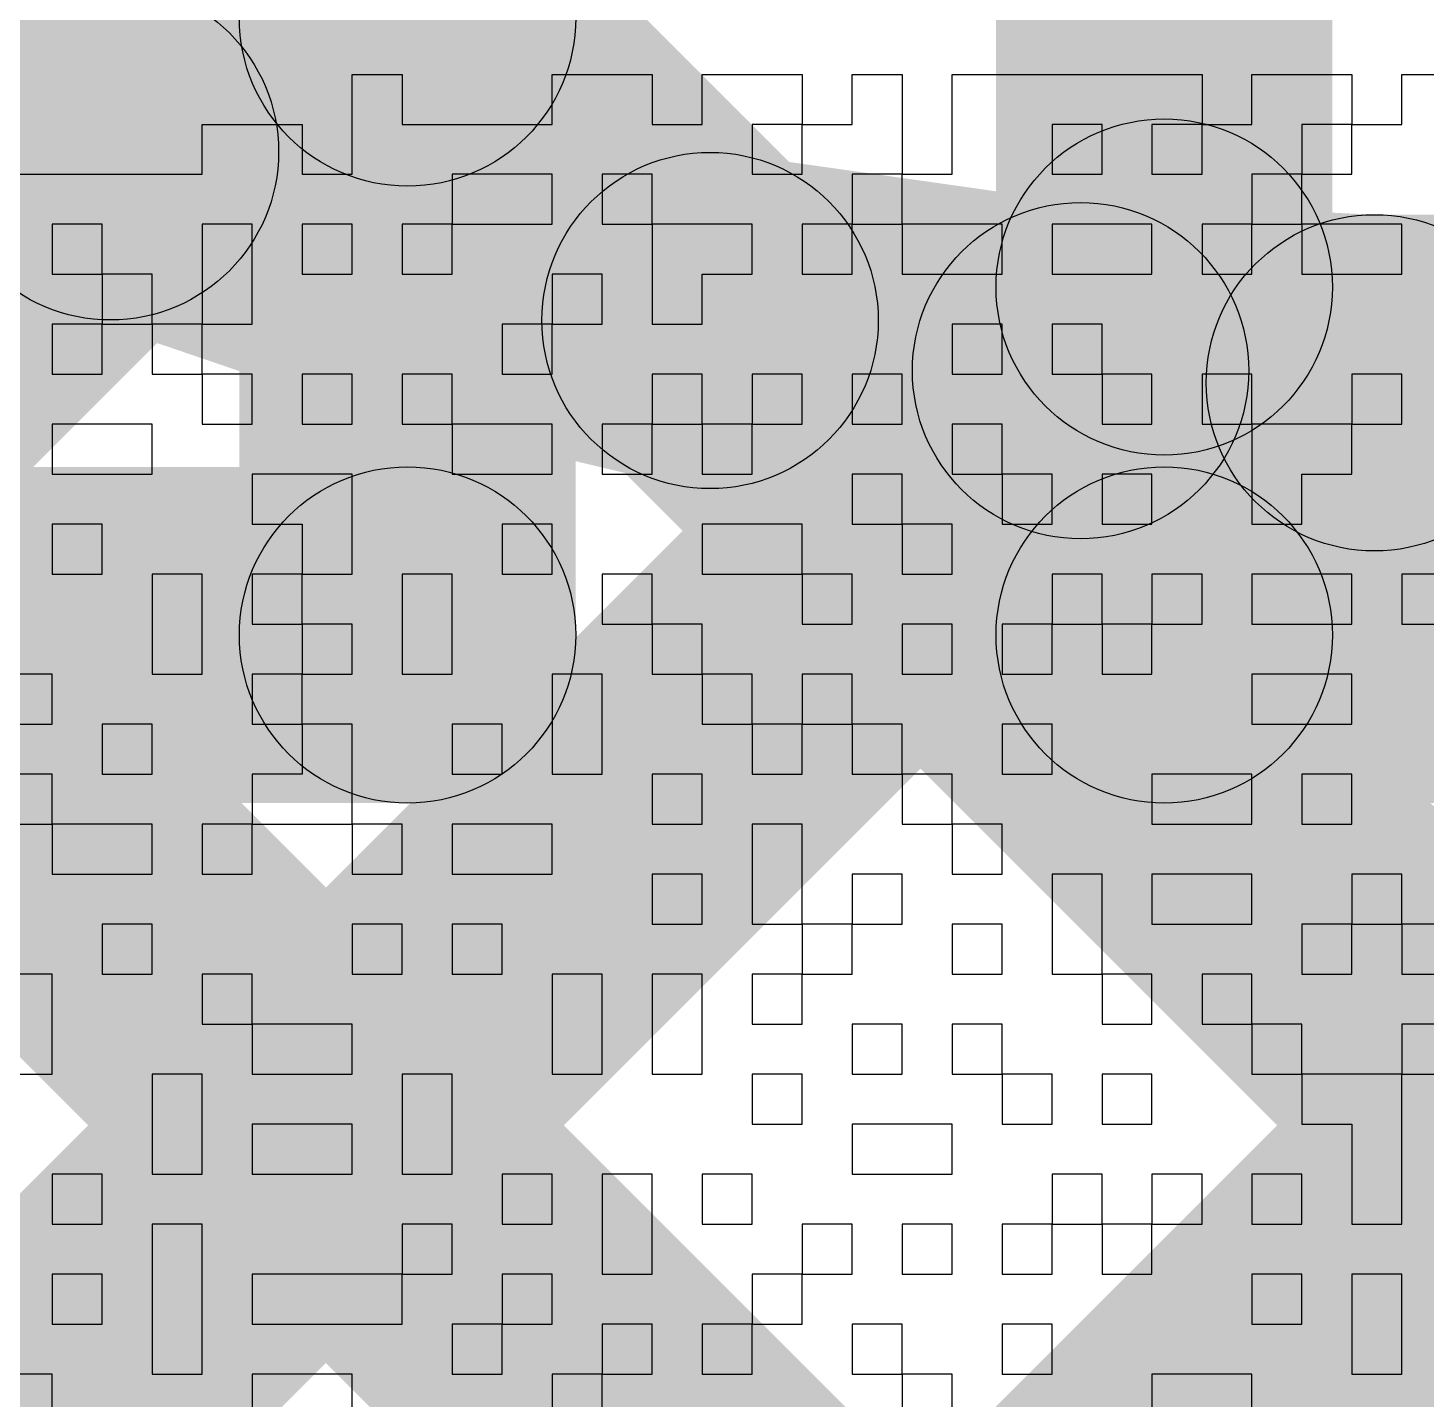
# Model space of a CAD drawing. Header units: millimetres. Extents: x -0.24 to 2.5, y 0 to 2.55.
# Drawn here: x 1.17297 to 1.20623, y 0.52582 to 0.55844 of the extents above; entities that cross this region are included whole.
import ezdxf

# ---------------------------------------------------------------- set-up
doc = ezdxf.new("R2010")
doc.units = ezdxf.units.MM
doc.header["$MEASUREMENT"] = 0
for name, color, linetype in [('BottomLayer', 5, 'Continuous'), ('BottomSolder', 6, 'Continuous'), ('TopLayer', 1, 'Continuous'), ('TopOverlay', 2, 'Continuous')]:
    doc.layers.add(name, color=color, linetype=linetype)

# ---------------------------------------------------------------- blocks, each defined once
blk = doc.blocks.new('RES_0805_B_36')
at = {"layer": 'BottomSolder'}
blk.add_hatch(color=6, dxfattribs=at).paths.add_polyline_path([(0.016, 0.029), (0.064, 0.029), (0.064, -0.029), (0.016, -0.029)])

msp = doc.modelspace()

# ---------------------------------------------------------------- hatches: boundary and pattern name
at = {"layer": 'BottomLayer'}
for points in [[(1.186, 0.544), (1.178, 0.544), (1.178, 0.616), (1.186, 0.616)], [(1.204, 0.544), (1.196, 0.544), (1.196, 0.58), (1.204, 0.58)], [(1.179172, 0.55585), (1.184828, 0.561507), (1.567507, 0.178828), (1.56185, 0.173172)], [(1.078551, 0.425172), (1.072894, 0.430828), (1.197172, 0.555106), (1.202828, 0.549449)], [(1.12, 0.54), (1.12, 0.548), (1.182, 0.548), (1.182, 0.54)], [(1.2, 0.54), (1.2, 0.548), (1.262, 0.548), (1.262, 0.54)], [(1.106835, 0.425172), (1.101178, 0.430828), (1.217178, 0.546828), (1.222835, 0.541172)], [(1.165566, 0.541172), (1.171223, 0.546828), (1.539223, 0.178828), (1.533566, 0.173172)]]:
    msp.add_hatch(color=5, dxfattribs=at).paths.add_polyline_path(points)
h = msp.add_hatch(color=5, dxfattribs=at)
edge = h.paths.add_edge_path()
edge.add_arc((1.182, 0.558679), 0.004, 0, 360)
h = msp.add_hatch(color=5, dxfattribs=at)
edge = h.paths.add_edge_path()
edge.add_arc((1.2, 0.552278), 0.004, 0, 360)
h = msp.add_hatch(color=5, dxfattribs=at)
edge = h.paths.add_edge_path()
edge.add_arc((1.182, 0.544), 0.004, 0, 360)
h = msp.add_hatch(color=5, dxfattribs=at)
edge = h.paths.add_edge_path()
edge.add_arc((1.182, 0.544), 0.004, 0, 360)
h = msp.add_hatch(color=5, dxfattribs=at)
edge = h.paths.add_edge_path()
edge.add_arc((1.2, 0.544), 0.004, 0, 360)
h = msp.add_hatch(color=5, dxfattribs=at)
edge = h.paths.add_edge_path()
edge.add_arc((1.2, 0.544), 0.004, 0, 360)
at = {"layer": 'TopLayer'}
for points in [[(1.129172, 0.577566), (1.134828, 0.583223), (1.614223, 0.103828), (1.608566, 0.098172)], [(1.134828, 0.509733), (1.129172, 0.51539), (1.172105, 0.558324), (1.177762, 0.552667)], [(1.186368, 0.548654), (1.192025, 0.55431), (1.642507, 0.103828), (1.63685, 0.098172)], [(1.205, 0.546), (1.205, 0.554), (1.302, 0.554), (1.302, 0.546)], [(1.134828, 0.481449), (1.129172, 0.487106), (1.195182, 0.553116), (1.200839, 0.547459)], [(1.134828, 0.453165), (1.129172, 0.458822), (1.223178, 0.552828), (1.228835, 0.547172)]]:
    msp.add_hatch(color=1, dxfattribs=at).paths.add_polyline_path(points)
h = msp.add_hatch(color=1, dxfattribs=at)
edge = h.paths.add_edge_path()
edge.add_arc((1.174933, 0.555495), 0.004, 0, 360)
h = msp.add_hatch(color=1, dxfattribs=at)
edge = h.paths.add_edge_path()
edge.add_arc((1.189197, 0.551482), 0.004, 0, 360)
h = msp.add_hatch(color=1, dxfattribs=at)
edge = h.paths.add_edge_path()
edge.add_arc((1.19801, 0.550288), 0.004, 0, 360)
h = msp.add_hatch(color=1, dxfattribs=at)
edge = h.paths.add_edge_path()
edge.add_arc((1.205, 0.55), 0.004, 0, 360)
h = msp.add_hatch(color=1, dxfattribs=at)
edge = h.paths.add_edge_path()
edge.add_arc((1.205, 0.55), 0.004, 0, 360)

# ---------------------------------------------------------------- linework, layer by layer
at = {"layer": 'BottomLayer'}
for centre in [(1.182, 0.558679), (1.2, 0.552278), (1.182, 0.544), (1.182, 0.544), (1.2, 0.544), (1.2, 0.544)]:
    msp.add_circle(centre, 0.004, dxfattribs=at)
at = {"layer": 'TopLayer', "const_width": 0.008}
msp.add_lwpolyline([(1.205, 0.55, -0.26414), (1.132, 0.591457)], format="xyb", dxfattribs=at)
at = {"layer": 'TopLayer'}
for centre in [(1.174933, 0.555495), (1.189197, 0.551482), (1.19801, 0.550288), (1.205, 0.55), (1.205, 0.55)]:
    msp.add_circle(centre, 0.004, dxfattribs=at)
at = {"layer": 'TopOverlay'}
for p, q in [((1.180681, 0.556149), (1.180681, 0.557338)), ((1.180681, 0.557338), (1.181871, 0.557338)), ((1.181871, 0.557338), (1.181871, 0.556149)), ((1.185438, 0.556149), (1.185438, 0.557338)), ((1.185438, 0.557338), (1.187817, 0.557338)), ((1.187817, 0.557338), (1.187817, 0.556149)), ((1.189006, 0.556149), (1.189006, 0.557338)), ((1.189006, 0.557338), (1.191385, 0.557338)), ((1.191385, 0.557338), (1.191385, 0.556149)), ((1.192574, 0.556149), (1.192574, 0.557338)), ((1.192574, 0.557338), (1.193763, 0.557338)), ((1.193763, 0.557338), (1.193763, 0.556149)), ((1.194952, 0.556149), (1.194952, 0.557338)), ((1.194952, 0.557338), (1.200899, 0.557338)), ((1.200899, 0.557338), (1.200899, 0.556149)), ((1.202088, 0.556149), (1.202088, 0.557338)), ((1.202088, 0.557338), (1.204466, 0.557338)), ((1.204466, 0.557338), (1.204466, 0.556149)), ((1.205656, 0.556149), (1.205656, 0.557338)), ((1.205656, 0.557338), (1.208034, 0.557338)), ((1.177113, 0.55496), (1.177113, 0.556149)), ((1.177113, 0.556149), (1.179492, 0.556149)), ((1.179492, 0.556149), (1.179492, 0.55496)), ((1.180681, 0.55496), (1.180681, 0.556149)), ((1.181871, 0.556149), (1.185438, 0.556149)), ((1.187817, 0.556149), (1.189006, 0.556149)), ((1.191385, 0.556149), (1.190195, 0.556149)), ((1.190195, 0.556149), (1.190195, 0.55496)), ((1.191385, 0.556149), (1.192574, 0.556149)), ((1.191385, 0.55496), (1.191385, 0.556149)), ((1.193763, 0.556149), (1.193763, 0.55496)), ((1.194952, 0.55496), (1.194952, 0.556149)), ((1.19852, 0.556149), (1.197331, 0.556149)), ((1.197331, 0.556149), (1.197331, 0.55496)), ((1.19852, 0.55496), (1.19852, 0.556149)), ((1.200899, 0.556149), (1.199709, 0.556149)), ((1.199709, 0.556149), (1.199709, 0.55496)), ((1.200899, 0.556149), (1.202088, 0.556149)), ((1.200899, 0.55496), (1.200899, 0.556149)), ((1.204466, 0.556149), (1.203277, 0.556149)), ((1.203277, 0.556149), (1.203277, 0.55496)), ((1.204466, 0.556149), (1.205656, 0.556149)), ((1.204466, 0.55496), (1.204466, 0.556149)), ((1.171167, 0.55496), (1.177113, 0.55496)), ((1.179492, 0.55496), (1.180681, 0.55496)), ((1.185438, 0.55496), (1.18306, 0.55496)), ((1.18306, 0.55496), (1.18306, 0.553771)), ((1.185438, 0.553771), (1.185438, 0.55496)), ((1.187817, 0.55496), (1.186628, 0.55496)), ((1.186628, 0.55496), (1.186628, 0.553771)), ((1.187817, 0.553771), (1.187817, 0.55496)), ((1.190195, 0.55496), (1.191385, 0.55496)), ((1.193763, 0.55496), (1.192574, 0.55496)), ((1.192574, 0.55496), (1.192574, 0.553771)), ((1.193763, 0.55496), (1.194952, 0.55496)), ((1.193763, 0.553771), (1.193763, 0.55496)), ((1.197331, 0.55496), (1.19852, 0.55496)), ((1.199709, 0.55496), (1.200899, 0.55496)), ((1.203277, 0.55496), (1.202088, 0.55496)), ((1.202088, 0.55496), (1.202088, 0.553771)), ((1.203277, 0.55496), (1.204466, 0.55496)), ((1.203277, 0.553771), (1.203277, 0.55496)), ((1.174735, 0.553771), (1.173546, 0.553771)), ((1.173546, 0.553771), (1.173546, 0.552581)), ((1.174735, 0.552581), (1.174735, 0.553771)), ((1.178303, 0.553771), (1.177113, 0.553771)), ((1.177113, 0.553771), (1.177113, 0.552581)), ((1.178303, 0.552581), (1.178303, 0.553771)), ((1.180681, 0.553771), (1.179492, 0.553771)), ((1.179492, 0.553771), (1.179492, 0.552581)), ((1.180681, 0.552581), (1.180681, 0.553771)), ((1.18306, 0.553771), (1.181871, 0.553771)), ((1.181871, 0.553771), (1.181871, 0.552581)), ((1.18306, 0.553771), (1.185438, 0.553771)), ((1.18306, 0.552581), (1.18306, 0.553771)), ((1.186628, 0.553771), (1.187817, 0.553771)), ((1.187817, 0.553771), (1.187817, 0.552581)), ((1.190195, 0.553771), (1.187817, 0.553771)), ((1.190195, 0.552581), (1.190195, 0.553771)), ((1.192574, 0.553771), (1.191385, 0.553771)), ((1.191385, 0.553771), (1.191385, 0.552581)), ((1.192574, 0.553771), (1.193763, 0.553771)), ((1.192574, 0.552581), (1.192574, 0.553771)), ((1.193763, 0.553771), (1.193763, 0.552581)), ((1.196142, 0.553771), (1.193763, 0.553771)), ((1.196142, 0.552581), (1.196142, 0.553771)), ((1.199709, 0.553771), (1.197331, 0.553771)), ((1.197331, 0.553771), (1.197331, 0.552581)), ((1.199709, 0.552581), (1.199709, 0.553771)), ((1.202088, 0.553771), (1.200899, 0.553771)), ((1.200899, 0.553771), (1.200899, 0.552581)), ((1.202088, 0.553771), (1.203277, 0.553771)), ((1.202088, 0.552581), (1.202088, 0.553771)), ((1.203277, 0.553771), (1.203277, 0.552581)), ((1.205656, 0.553771), (1.203277, 0.553771)), ((1.205656, 0.552581), (1.205656, 0.553771)), ((1.173546, 0.552581), (1.174735, 0.552581)), ((1.174735, 0.552581), (1.174735, 0.551392)), ((1.175924, 0.552581), (1.174735, 0.552581)), ((1.175924, 0.551392), (1.175924, 0.552581)), ((1.177113, 0.552581), (1.177113, 0.551392)), ((1.178303, 0.551392), (1.178303, 0.552581)), ((1.179492, 0.552581), (1.180681, 0.552581)), ((1.181871, 0.552581), (1.18306, 0.552581)), ((1.186628, 0.552581), (1.185438, 0.552581)), ((1.185438, 0.552581), (1.185438, 0.551392)), ((1.186628, 0.551392), (1.186628, 0.552581)), ((1.187817, 0.552581), (1.187817, 0.551392)), ((1.189006, 0.551392), (1.189006, 0.552581)), ((1.189006, 0.552581), (1.190195, 0.552581)), ((1.191385, 0.552581), (1.192574, 0.552581)), ((1.193763, 0.552581), (1.196142, 0.552581)), ((1.197331, 0.552581), (1.199709, 0.552581)), ((1.200899, 0.552581), (1.202088, 0.552581)), ((1.203277, 0.552581), (1.205656, 0.552581)), ((1.174735, 0.551392), (1.173546, 0.551392)), ((1.173546, 0.551392), (1.173546, 0.550203)), ((1.174735, 0.550203), (1.174735, 0.551392)), ((1.174735, 0.551392), (1.175924, 0.551392)), ((1.175924, 0.551392), (1.175924, 0.550203)), ((1.177113, 0.551392), (1.175924, 0.551392)), ((1.177113, 0.551392), (1.178303, 0.551392)), ((1.177113, 0.550203), (1.177113, 0.551392)), ((1.185438, 0.551392), (1.184249, 0.551392)), ((1.184249, 0.551392), (1.184249, 0.550203)), ((1.185438, 0.551392), (1.186628, 0.551392)), ((1.185438, 0.550203), (1.185438, 0.551392)), ((1.187817, 0.551392), (1.189006, 0.551392)), ((1.196142, 0.551392), (1.194952, 0.551392)), ((1.194952, 0.551392), (1.194952, 0.550203)), ((1.196142, 0.550203), (1.196142, 0.551392)), ((1.19852, 0.551392), (1.197331, 0.551392)), ((1.197331, 0.551392), (1.197331, 0.550203)), ((1.19852, 0.550203), (1.19852, 0.551392)), ((1.173546, 0.550203), (1.174735, 0.550203)), ((1.175924, 0.550203), (1.177113, 0.550203)), ((1.177113, 0.550203), (1.177113, 0.549014)), ((1.178303, 0.550203), (1.177113, 0.550203)), ((1.178303, 0.549014), (1.178303, 0.550203)), ((1.180681, 0.550203), (1.179492, 0.550203)), ((1.179492, 0.550203), (1.179492, 0.549014)), ((1.180681, 0.549014), (1.180681, 0.550203)), ((1.18306, 0.550203), (1.181871, 0.550203)), ((1.181871, 0.550203), (1.181871, 0.549014)), ((1.18306, 0.549014), (1.18306, 0.550203)), ((1.184249, 0.550203), (1.185438, 0.550203)), ((1.189006, 0.550203), (1.187817, 0.550203)), ((1.187817, 0.550203), (1.187817, 0.549014)), ((1.189006, 0.549014), (1.189006, 0.550203)), ((1.191385, 0.550203), (1.190195, 0.550203)), ((1.190195, 0.550203), (1.190195, 0.549014)), ((1.191385, 0.549014), (1.191385, 0.550203)), ((1.193763, 0.550203), (1.192574, 0.550203)), ((1.192574, 0.550203), (1.192574, 0.549014)), ((1.193763, 0.549014), (1.193763, 0.550203)), ((1.194952, 0.550203), (1.196142, 0.550203)), ((1.197331, 0.550203), (1.19852, 0.550203)), ((1.19852, 0.550203), (1.19852, 0.549014)), ((1.199709, 0.550203), (1.19852, 0.550203)), ((1.199709, 0.549014), (1.199709, 0.550203)), ((1.202088, 0.550203), (1.200899, 0.550203)), ((1.200899, 0.550203), (1.200899, 0.549014)), ((1.202088, 0.549014), (1.202088, 0.550203)), ((1.205656, 0.550203), (1.204466, 0.550203)), ((1.204466, 0.550203), (1.204466, 0.549014)), ((1.205656, 0.549014), (1.205656, 0.550203)), ((1.175924, 0.549014), (1.173546, 0.549014)), ((1.173546, 0.549014), (1.173546, 0.547824)), ((1.175924, 0.547824), (1.175924, 0.549014)), ((1.177113, 0.549014), (1.178303, 0.549014)), ((1.179492, 0.549014), (1.180681, 0.549014)), ((1.181871, 0.549014), (1.18306, 0.549014)), ((1.18306, 0.549014), (1.18306, 0.547824)), ((1.185438, 0.549014), (1.18306, 0.549014)), ((1.185438, 0.547824), (1.185438, 0.549014)), ((1.187817, 0.549014), (1.186628, 0.549014)), ((1.186628, 0.549014), (1.186628, 0.547824)), ((1.187817, 0.549014), (1.189006, 0.549014)), ((1.187817, 0.547824), (1.187817, 0.549014)), ((1.189006, 0.549014), (1.189006, 0.547824)), ((1.190195, 0.549014), (1.189006, 0.549014)), ((1.190195, 0.549014), (1.191385, 0.549014)), ((1.190195, 0.547824), (1.190195, 0.549014)), ((1.192574, 0.549014), (1.193763, 0.549014)), ((1.196142, 0.549014), (1.194952, 0.549014)), ((1.194952, 0.549014), (1.194952, 0.547824)), ((1.196142, 0.547824), (1.196142, 0.549014)), ((1.19852, 0.549014), (1.199709, 0.549014)), ((1.200899, 0.549014), (1.202088, 0.549014)), ((1.202088, 0.549014), (1.202088, 0.547824)), ((1.204466, 0.549014), (1.202088, 0.549014)), ((1.204466, 0.549014), (1.205656, 0.549014)), ((1.204466, 0.547824), (1.204466, 0.549014)), ((1.173546, 0.547824), (1.175924, 0.547824)), ((1.180681, 0.547824), (1.178303, 0.547824)), ((1.178303, 0.547824), (1.178303, 0.546635)), ((1.180681, 0.546635), (1.180681, 0.547824)), ((1.18306, 0.547824), (1.185438, 0.547824)), ((1.186628, 0.547824), (1.187817, 0.547824)), ((1.189006, 0.547824), (1.190195, 0.547824)), ((1.193763, 0.547824), (1.192574, 0.547824)), ((1.192574, 0.547824), (1.192574, 0.546635)), ((1.193763, 0.546635), (1.193763, 0.547824)), ((1.194952, 0.547824), (1.196142, 0.547824)), ((1.196142, 0.547824), (1.196142, 0.546635)), ((1.197331, 0.547824), (1.196142, 0.547824)), ((1.197331, 0.546635), (1.197331, 0.547824)), ((1.199709, 0.547824), (1.19852, 0.547824)), ((1.19852, 0.547824), (1.19852, 0.546635)), ((1.199709, 0.546635), (1.199709, 0.547824)), ((1.202088, 0.547824), (1.202088, 0.546635)), ((1.203277, 0.546635), (1.203277, 0.547824)), ((1.203277, 0.547824), (1.204466, 0.547824)), ((1.174735, 0.546635), (1.173546, 0.546635)), ((1.173546, 0.546635), (1.173546, 0.545446)), ((1.174735, 0.545446), (1.174735, 0.546635)), ((1.178303, 0.546635), (1.179492, 0.546635)), ((1.179492, 0.546635), (1.179492, 0.545446)), ((1.180681, 0.545446), (1.180681, 0.546635)), ((1.185438, 0.546635), (1.184249, 0.546635)), ((1.184249, 0.546635), (1.184249, 0.545446)), ((1.185438, 0.545446), (1.185438, 0.546635)), ((1.191385, 0.546635), (1.189006, 0.546635)), ((1.189006, 0.546635), (1.189006, 0.545446)), ((1.191385, 0.545446), (1.191385, 0.546635)), ((1.192574, 0.546635), (1.193763, 0.546635)), ((1.193763, 0.546635), (1.193763, 0.545446)), ((1.194952, 0.546635), (1.193763, 0.546635)), ((1.194952, 0.545446), (1.194952, 0.546635)), ((1.196142, 0.546635), (1.197331, 0.546635)), ((1.19852, 0.546635), (1.199709, 0.546635)), ((1.202088, 0.546635), (1.203277, 0.546635)), ((1.173546, 0.545446), (1.174735, 0.545446)), ((1.177113, 0.545446), (1.175924, 0.545446)), ((1.175924, 0.545446), (1.175924, 0.544257)), ((1.177113, 0.544257), (1.177113, 0.545446)), ((1.179492, 0.545446), (1.178303, 0.545446)), ((1.178303, 0.545446), (1.178303, 0.544257)), ((1.179492, 0.545446), (1.180681, 0.545446)), ((1.179492, 0.544257), (1.179492, 0.545446)), ((1.18306, 0.545446), (1.181871, 0.545446)), ((1.181871, 0.545446), (1.181871, 0.544257)), ((1.18306, 0.544257), (1.18306, 0.545446)), ((1.184249, 0.545446), (1.185438, 0.545446)), ((1.187817, 0.545446), (1.186628, 0.545446)), ((1.186628, 0.545446), (1.186628, 0.544257)), ((1.187817, 0.544257), (1.187817, 0.545446)), ((1.189006, 0.545446), (1.191385, 0.545446)), ((1.191385, 0.545446), (1.191385, 0.544257)), ((1.192574, 0.545446), (1.191385, 0.545446)), ((1.192574, 0.544257), (1.192574, 0.545446)), ((1.193763, 0.545446), (1.194952, 0.545446)), ((1.19852, 0.545446), (1.197331, 0.545446)), ((1.197331, 0.545446), (1.197331, 0.544257)), ((1.19852, 0.544257), (1.19852, 0.545446)), ((1.200899, 0.545446), (1.199709, 0.545446)), ((1.199709, 0.545446), (1.199709, 0.544257)), ((1.200899, 0.544257), (1.200899, 0.545446)), ((1.204466, 0.545446), (1.202088, 0.545446)), ((1.202088, 0.545446), (1.202088, 0.544257)), ((1.204466, 0.544257), (1.204466, 0.545446)), ((1.206845, 0.545446), (1.205656, 0.545446)), ((1.205656, 0.545446), (1.205656, 0.544257)), ((1.175924, 0.544257), (1.175924, 0.543067)), ((1.177113, 0.543067), (1.177113, 0.544257)), ((1.178303, 0.544257), (1.179492, 0.544257)), ((1.179492, 0.544257), (1.179492, 0.543067)), ((1.180681, 0.544257), (1.179492, 0.544257)), ((1.180681, 0.543067), (1.180681, 0.544257)), ((1.181871, 0.544257), (1.181871, 0.543067)), ((1.18306, 0.543067), (1.18306, 0.544257)), ((1.186628, 0.544257), (1.187817, 0.544257)), ((1.187817, 0.544257), (1.187817, 0.543067)), ((1.189006, 0.544257), (1.187817, 0.544257)), ((1.189006, 0.543067), (1.189006, 0.544257)), ((1.191385, 0.544257), (1.192574, 0.544257)), ((1.194952, 0.544257), (1.193763, 0.544257)), ((1.193763, 0.544257), (1.193763, 0.543067)), ((1.194952, 0.543067), (1.194952, 0.544257)), ((1.197331, 0.544257), (1.196142, 0.544257)), ((1.196142, 0.544257), (1.196142, 0.543067)), ((1.197331, 0.544257), (1.19852, 0.544257)), ((1.197331, 0.543067), (1.197331, 0.544257)), ((1.19852, 0.544257), (1.19852, 0.543067)), ((1.199709, 0.544257), (1.19852, 0.544257)), ((1.199709, 0.544257), (1.200899, 0.544257)), ((1.199709, 0.543067), (1.199709, 0.544257)), ((1.202088, 0.544257), (1.204466, 0.544257)), ((1.205656, 0.544257), (1.206845, 0.544257)), ((1.173546, 0.543067), (1.172357, 0.543067)), ((1.173546, 0.541878), (1.173546, 0.543067)), ((1.175924, 0.543067), (1.177113, 0.543067)), ((1.179492, 0.543067), (1.178303, 0.543067)), ((1.178303, 0.543067), (1.178303, 0.541878)), ((1.179492, 0.543067), (1.180681, 0.543067)), ((1.179492, 0.541878), (1.179492, 0.543067)), ((1.181871, 0.543067), (1.18306, 0.543067)), ((1.186628, 0.543067), (1.185438, 0.543067)), ((1.185438, 0.543067), (1.185438, 0.541878)), ((1.186628, 0.541878), (1.186628, 0.543067)), ((1.187817, 0.543067), (1.189006, 0.543067)), ((1.189006, 0.543067), (1.189006, 0.541878)), ((1.190195, 0.543067), (1.189006, 0.543067)), ((1.190195, 0.541878), (1.190195, 0.543067)), ((1.192574, 0.543067), (1.191385, 0.543067)), ((1.191385, 0.543067), (1.191385, 0.541878)), ((1.192574, 0.541878), (1.192574, 0.543067)), ((1.193763, 0.543067), (1.194952, 0.543067)), ((1.196142, 0.543067), (1.197331, 0.543067)), ((1.19852, 0.543067), (1.199709, 0.543067)), ((1.204466, 0.543067), (1.202088, 0.543067)), ((1.202088, 0.543067), (1.202088, 0.541878)), ((1.204466, 0.541878), (1.204466, 0.543067)), ((1.172357, 0.541878), (1.173546, 0.541878)), ((1.175924, 0.541878), (1.174735, 0.541878)), ((1.174735, 0.541878), (1.174735, 0.540689)), ((1.175924, 0.540689), (1.175924, 0.541878)), ((1.178303, 0.541878), (1.179492, 0.541878)), ((1.179492, 0.541878), (1.179492, 0.540689)), ((1.180681, 0.541878), (1.179492, 0.541878)), ((1.180681, 0.540689), (1.180681, 0.541878)), ((1.184249, 0.541878), (1.18306, 0.541878)), ((1.18306, 0.541878), (1.18306, 0.540689)), ((1.184249, 0.540689), (1.184249, 0.541878)), ((1.185438, 0.541878), (1.185438, 0.540689)), ((1.186628, 0.540689), (1.186628, 0.541878)), ((1.189006, 0.541878), (1.190195, 0.541878)), ((1.190195, 0.541878), (1.190195, 0.540689)), ((1.191385, 0.541878), (1.190195, 0.541878)), ((1.191385, 0.540689), (1.191385, 0.541878)), ((1.191385, 0.541878), (1.192574, 0.541878)), ((1.192574, 0.541878), (1.192574, 0.540689)), ((1.193763, 0.541878), (1.192574, 0.541878)), ((1.193763, 0.540689), (1.193763, 0.541878)), ((1.197331, 0.541878), (1.196142, 0.541878)), ((1.196142, 0.541878), (1.196142, 0.540689)), ((1.197331, 0.540689), (1.197331, 0.541878)), ((1.202088, 0.541878), (1.204466, 0.541878)), ((1.173546, 0.540689), (1.172357, 0.540689)), ((1.173546, 0.539499), (1.173546, 0.540689)), ((1.174735, 0.540689), (1.175924, 0.540689)), ((1.179492, 0.540689), (1.178303, 0.540689)), ((1.178303, 0.540689), (1.178303, 0.539499)), ((1.180681, 0.539499), (1.180681, 0.540689)), ((1.18306, 0.540689), (1.184249, 0.540689)), ((1.185438, 0.540689), (1.186628, 0.540689)), ((1.189006, 0.540689), (1.187817, 0.540689)), ((1.187817, 0.540689), (1.187817, 0.539499)), ((1.189006, 0.539499), (1.189006, 0.540689)), ((1.190195, 0.540689), (1.191385, 0.540689)), ((1.192574, 0.540689), (1.193763, 0.540689)), ((1.193763, 0.540689), (1.193763, 0.539499)), ((1.194952, 0.540689), (1.193763, 0.540689)), ((1.194952, 0.539499), (1.194952, 0.540689)), ((1.196142, 0.540689), (1.197331, 0.540689)), ((1.202088, 0.540689), (1.199709, 0.540689)), ((1.199709, 0.540689), (1.199709, 0.539499)), ((1.202088, 0.539499), (1.202088, 0.540689)), ((1.204466, 0.540689), (1.203277, 0.540689)), ((1.203277, 0.540689), (1.203277, 0.539499)), ((1.204466, 0.539499), (1.204466, 0.540689)), ((1.172357, 0.539499), (1.173546, 0.539499)), ((1.173546, 0.539499), (1.173546, 0.53831)), ((1.175924, 0.539499), (1.173546, 0.539499)), ((1.175924, 0.53831), (1.175924, 0.539499)), ((1.178303, 0.539499), (1.177113, 0.539499)), ((1.177113, 0.539499), (1.177113, 0.53831)), ((1.178303, 0.539499), (1.180681, 0.539499)), ((1.178303, 0.53831), (1.178303, 0.539499)), ((1.180681, 0.539499), (1.180681, 0.53831)), ((1.181871, 0.539499), (1.180681, 0.539499)), ((1.181871, 0.53831), (1.181871, 0.539499)), ((1.185438, 0.539499), (1.18306, 0.539499)), ((1.18306, 0.539499), (1.18306, 0.53831)), ((1.185438, 0.53831), (1.185438, 0.539499)), ((1.187817, 0.539499), (1.189006, 0.539499)), ((1.191385, 0.539499), (1.190195, 0.539499)), ((1.190195, 0.539499), (1.190195, 0.53831)), ((1.191385, 0.53831), (1.191385, 0.539499)), ((1.193763, 0.539499), (1.194952, 0.539499)), ((1.194952, 0.539499), (1.194952, 0.53831)), ((1.196142, 0.539499), (1.194952, 0.539499)), ((1.196142, 0.53831), (1.196142, 0.539499)), ((1.199709, 0.539499), (1.202088, 0.539499)), ((1.203277, 0.539499), (1.204466, 0.539499)), ((1.173546, 0.53831), (1.175924, 0.53831)), ((1.177113, 0.53831), (1.178303, 0.53831)), ((1.180681, 0.53831), (1.181871, 0.53831)), ((1.18306, 0.53831), (1.185438, 0.53831)), ((1.189006, 0.53831), (1.187817, 0.53831)), ((1.187817, 0.53831), (1.187817, 0.537121)), ((1.189006, 0.537121), (1.189006, 0.53831)), ((1.190195, 0.53831), (1.190195, 0.537121)), ((1.191385, 0.537121), (1.191385, 0.53831)), ((1.193763, 0.53831), (1.192574, 0.53831)), ((1.192574, 0.53831), (1.192574, 0.537121)), ((1.193763, 0.537121), (1.193763, 0.53831)), ((1.194952, 0.53831), (1.196142, 0.53831)), ((1.19852, 0.53831), (1.197331, 0.53831)), ((1.197331, 0.53831), (1.197331, 0.537121)), ((1.19852, 0.537121), (1.19852, 0.53831)), ((1.202088, 0.53831), (1.199709, 0.53831)), ((1.199709, 0.53831), (1.199709, 0.537121)), ((1.202088, 0.537121), (1.202088, 0.53831)), ((1.205656, 0.53831), (1.204466, 0.53831)), ((1.204466, 0.53831), (1.204466, 0.537121)), ((1.205656, 0.537121), (1.205656, 0.53831)), ((1.175924, 0.537121), (1.174735, 0.537121)), ((1.174735, 0.537121), (1.174735, 0.535932)), ((1.175924, 0.535932), (1.175924, 0.537121)), ((1.181871, 0.537121), (1.180681, 0.537121)), ((1.180681, 0.537121), (1.180681, 0.535932)), ((1.181871, 0.535932), (1.181871, 0.537121)), ((1.184249, 0.537121), (1.18306, 0.537121)), ((1.18306, 0.537121), (1.18306, 0.535932)), ((1.184249, 0.535932), (1.184249, 0.537121)), ((1.187817, 0.537121), (1.189006, 0.537121)), ((1.190195, 0.537121), (1.191385, 0.537121)), ((1.191385, 0.537121), (1.191385, 0.535932)), ((1.192574, 0.537121), (1.191385, 0.537121)), ((1.192574, 0.537121), (1.193763, 0.537121)), ((1.192574, 0.535932), (1.192574, 0.537121)), ((1.196142, 0.537121), (1.194952, 0.537121)), ((1.194952, 0.537121), (1.194952, 0.535932)), ((1.196142, 0.535932), (1.196142, 0.537121)), ((1.197331, 0.537121), (1.197331, 0.535932)), ((1.19852, 0.535932), (1.19852, 0.537121)), ((1.199709, 0.537121), (1.202088, 0.537121)), ((1.204466, 0.537121), (1.203277, 0.537121)), ((1.203277, 0.537121), (1.203277, 0.535932)), ((1.204466, 0.537121), (1.205656, 0.537121)), ((1.204466, 0.535932), (1.204466, 0.537121)), ((1.205656, 0.537121), (1.205656, 0.535932)), ((1.206845, 0.537121), (1.205656, 0.537121)), ((1.173546, 0.535932), (1.172357, 0.535932)), ((1.173546, 0.534742), (1.173546, 0.535932)), ((1.174735, 0.535932), (1.175924, 0.535932)), ((1.178303, 0.535932), (1.177113, 0.535932)), ((1.177113, 0.535932), (1.177113, 0.534742)), ((1.178303, 0.534742), (1.178303, 0.535932)), ((1.180681, 0.535932), (1.181871, 0.535932)), ((1.18306, 0.535932), (1.184249, 0.535932)), ((1.186628, 0.535932), (1.185438, 0.535932)), ((1.185438, 0.535932), (1.185438, 0.534742)), ((1.186628, 0.534742), (1.186628, 0.535932)), ((1.189006, 0.535932), (1.187817, 0.535932)), ((1.187817, 0.535932), (1.187817, 0.534742)), ((1.189006, 0.534742), (1.189006, 0.535932)), ((1.191385, 0.535932), (1.190195, 0.535932)), ((1.190195, 0.535932), (1.190195, 0.534742)), ((1.191385, 0.535932), (1.192574, 0.535932)), ((1.191385, 0.534742), (1.191385, 0.535932)), ((1.194952, 0.535932), (1.196142, 0.535932)), ((1.197331, 0.535932), (1.19852, 0.535932)), ((1.19852, 0.535932), (1.19852, 0.534742)), ((1.199709, 0.535932), (1.19852, 0.535932)), ((1.199709, 0.534742), (1.199709, 0.535932)), ((1.202088, 0.535932), (1.200899, 0.535932)), ((1.200899, 0.535932), (1.200899, 0.534742)), ((1.202088, 0.534742), (1.202088, 0.535932)), ((1.203277, 0.535932), (1.204466, 0.535932)), ((1.205656, 0.535932), (1.206845, 0.535932)), ((1.173546, 0.533553), (1.173546, 0.534742)), ((1.177113, 0.534742), (1.178303, 0.534742)), ((1.178303, 0.534742), (1.178303, 0.533553)), ((1.180681, 0.534742), (1.178303, 0.534742)), ((1.180681, 0.533553), (1.180681, 0.534742)), ((1.185438, 0.534742), (1.185438, 0.533553)), ((1.186628, 0.533553), (1.186628, 0.534742)), ((1.187817, 0.534742), (1.187817, 0.533553)), ((1.189006, 0.533553), (1.189006, 0.534742)), ((1.190195, 0.534742), (1.191385, 0.534742)), ((1.193763, 0.534742), (1.192574, 0.534742)), ((1.192574, 0.534742), (1.192574, 0.533553)), ((1.193763, 0.533553), (1.193763, 0.534742)), ((1.196142, 0.534742), (1.194952, 0.534742)), ((1.194952, 0.534742), (1.194952, 0.533553)), ((1.196142, 0.533553), (1.196142, 0.534742)), ((1.19852, 0.534742), (1.199709, 0.534742)), ((1.200899, 0.534742), (1.202088, 0.534742)), ((1.202088, 0.534742), (1.202088, 0.533553)), ((1.203277, 0.534742), (1.202088, 0.534742)), ((1.203277, 0.533553), (1.203277, 0.534742)), ((1.206845, 0.534742), (1.205656, 0.534742)), ((1.205656, 0.534742), (1.205656, 0.533553)), ((1.172357, 0.533553), (1.173546, 0.533553)), ((1.177113, 0.533553), (1.175924, 0.533553)), ((1.175924, 0.533553), (1.175924, 0.532364)), ((1.177113, 0.532364), (1.177113, 0.533553)), ((1.178303, 0.533553), (1.180681, 0.533553)), ((1.18306, 0.533553), (1.181871, 0.533553)), ((1.181871, 0.533553), (1.181871, 0.532364)), ((1.18306, 0.532364), (1.18306, 0.533553)), ((1.185438, 0.533553), (1.186628, 0.533553)), ((1.187817, 0.533553), (1.189006, 0.533553)), ((1.191385, 0.533553), (1.190195, 0.533553)), ((1.190195, 0.533553), (1.190195, 0.532364)), ((1.191385, 0.532364), (1.191385, 0.533553)), ((1.192574, 0.533553), (1.193763, 0.533553)), ((1.194952, 0.533553), (1.196142, 0.533553)), ((1.196142, 0.533553), (1.196142, 0.532364)), ((1.197331, 0.533553), (1.196142, 0.533553)), ((1.197331, 0.532364), (1.197331, 0.533553)), ((1.199709, 0.533553), (1.19852, 0.533553)), ((1.19852, 0.533553), (1.19852, 0.532364)), ((1.199709, 0.532364), (1.199709, 0.533553)), ((1.202088, 0.533553), (1.203277, 0.533553)), ((1.203277, 0.533553), (1.203277, 0.532364)), ((1.205656, 0.533553), (1.203277, 0.533553)), ((1.205656, 0.533553), (1.206845, 0.533553)), ((1.205656, 0.532364), (1.205656, 0.533553)), ((1.175924, 0.532364), (1.175924, 0.531175)), ((1.177113, 0.531175), (1.177113, 0.532364)), ((1.180681, 0.532364), (1.178303, 0.532364)), ((1.178303, 0.532364), (1.178303, 0.531175)), ((1.180681, 0.531175), (1.180681, 0.532364)), ((1.181871, 0.532364), (1.181871, 0.531175)), ((1.18306, 0.531175), (1.18306, 0.532364)), ((1.190195, 0.532364), (1.191385, 0.532364)), ((1.194952, 0.532364), (1.192574, 0.532364)), ((1.192574, 0.532364), (1.192574, 0.531175)), ((1.194952, 0.531175), (1.194952, 0.532364)), ((1.196142, 0.532364), (1.197331, 0.532364)), ((1.19852, 0.532364), (1.199709, 0.532364)), ((1.203277, 0.532364), (1.204466, 0.532364)), ((1.204466, 0.532364), (1.204466, 0.531175)), ((1.205656, 0.531175), (1.205656, 0.532364)), ((1.174735, 0.531175), (1.173546, 0.531175)), ((1.173546, 0.531175), (1.173546, 0.529985)), ((1.174735, 0.529985), (1.174735, 0.531175)), ((1.175924, 0.531175), (1.177113, 0.531175)), ((1.178303, 0.531175), (1.180681, 0.531175)), ((1.181871, 0.531175), (1.18306, 0.531175)), ((1.185438, 0.531175), (1.184249, 0.531175)), ((1.184249, 0.531175), (1.184249, 0.529985)), ((1.185438, 0.529985), (1.185438, 0.531175)), ((1.187817, 0.531175), (1.186628, 0.531175)), ((1.186628, 0.531175), (1.186628, 0.529985)), ((1.187817, 0.529985), (1.187817, 0.531175)), ((1.190195, 0.531175), (1.189006, 0.531175)), ((1.189006, 0.531175), (1.189006, 0.529985)), ((1.190195, 0.529985), (1.190195, 0.531175)), ((1.192574, 0.531175), (1.194952, 0.531175)), ((1.19852, 0.531175), (1.197331, 0.531175)), ((1.197331, 0.531175), (1.197331, 0.529985)), ((1.19852, 0.529985), (1.19852, 0.531175)), ((1.200899, 0.531175), (1.199709, 0.531175)), ((1.199709, 0.531175), (1.199709, 0.529985)), ((1.200899, 0.529985), (1.200899, 0.531175)), ((1.203277, 0.531175), (1.202088, 0.531175)), ((1.202088, 0.531175), (1.202088, 0.529985)), ((1.203277, 0.529985), (1.203277, 0.531175)), ((1.204466, 0.531175), (1.204466, 0.529985)), ((1.205656, 0.529985), (1.205656, 0.531175)), ((1.173546, 0.529985), (1.174735, 0.529985)), ((1.177113, 0.529985), (1.175924, 0.529985)), ((1.175924, 0.529985), (1.175924, 0.528796)), ((1.177113, 0.528796), (1.177113, 0.529985)), ((1.18306, 0.529985), (1.181871, 0.529985)), ((1.181871, 0.529985), (1.181871, 0.528796)), ((1.18306, 0.528796), (1.18306, 0.529985)), ((1.184249, 0.529985), (1.185438, 0.529985)), ((1.186628, 0.529985), (1.186628, 0.528796)), ((1.187817, 0.528796), (1.187817, 0.529985)), ((1.189006, 0.529985), (1.190195, 0.529985)), ((1.192574, 0.529985), (1.191385, 0.529985)), ((1.191385, 0.529985), (1.191385, 0.528796)), ((1.192574, 0.528796), (1.192574, 0.529985)), ((1.194952, 0.529985), (1.193763, 0.529985)), ((1.193763, 0.529985), (1.193763, 0.528796)), ((1.194952, 0.528796), (1.194952, 0.529985)), ((1.197331, 0.529985), (1.196142, 0.529985)), ((1.196142, 0.529985), (1.196142, 0.528796)), ((1.197331, 0.529985), (1.19852, 0.529985)), ((1.197331, 0.528796), (1.197331, 0.529985)), ((1.19852, 0.529985), (1.19852, 0.528796)), ((1.199709, 0.529985), (1.19852, 0.529985)), ((1.199709, 0.529985), (1.200899, 0.529985)), ((1.199709, 0.528796), (1.199709, 0.529985)), ((1.202088, 0.529985), (1.203277, 0.529985)), ((1.204466, 0.529985), (1.205656, 0.529985)), ((1.174735, 0.528796), (1.173546, 0.528796)), ((1.173546, 0.528796), (1.173546, 0.527607)), ((1.174735, 0.527607), (1.174735, 0.528796)), ((1.175924, 0.528796), (1.175924, 0.527607)), ((1.177113, 0.527607), (1.177113, 0.528796)), ((1.181871, 0.528796), (1.178303, 0.528796)), ((1.178303, 0.528796), (1.178303, 0.527607)), ((1.181871, 0.528796), (1.18306, 0.528796)), ((1.181871, 0.527607), (1.181871, 0.528796)), ((1.185438, 0.528796), (1.184249, 0.528796)), ((1.184249, 0.528796), (1.184249, 0.527607)), ((1.185438, 0.527607), (1.185438, 0.528796)), ((1.186628, 0.528796), (1.187817, 0.528796)), ((1.191385, 0.528796), (1.190195, 0.528796)), ((1.190195, 0.528796), (1.190195, 0.527607)), ((1.191385, 0.528796), (1.192574, 0.528796)), ((1.191385, 0.527607), (1.191385, 0.528796)), ((1.193763, 0.528796), (1.194952, 0.528796)), ((1.196142, 0.528796), (1.197331, 0.528796)), ((1.19852, 0.528796), (1.199709, 0.528796)), ((1.203277, 0.528796), (1.202088, 0.528796)), ((1.202088, 0.528796), (1.202088, 0.527607)), ((1.203277, 0.527607), (1.203277, 0.528796)), ((1.205656, 0.528796), (1.204466, 0.528796)), ((1.204466, 0.528796), (1.204466, 0.527607)), ((1.205656, 0.527607), (1.205656, 0.528796)), ((1.173546, 0.527607), (1.174735, 0.527607)), ((1.175924, 0.527607), (1.175924, 0.526418)), ((1.177113, 0.526418), (1.177113, 0.527607)), ((1.178303, 0.527607), (1.181871, 0.527607)), ((1.184249, 0.527607), (1.18306, 0.527607)), ((1.18306, 0.527607), (1.18306, 0.526418)), ((1.184249, 0.527607), (1.185438, 0.527607)), ((1.184249, 0.526418), (1.184249, 0.527607)), ((1.187817, 0.527607), (1.186628, 0.527607)), ((1.186628, 0.527607), (1.186628, 0.526418)), ((1.187817, 0.526418), (1.187817, 0.527607)), ((1.190195, 0.527607), (1.189006, 0.527607)), ((1.189006, 0.527607), (1.189006, 0.526418)), ((1.190195, 0.527607), (1.191385, 0.527607)), ((1.190195, 0.526418), (1.190195, 0.527607)), ((1.193763, 0.527607), (1.192574, 0.527607)), ((1.192574, 0.527607), (1.192574, 0.526418)), ((1.193763, 0.526418), (1.193763, 0.527607)), ((1.197331, 0.527607), (1.196142, 0.527607)), ((1.196142, 0.527607), (1.196142, 0.526418)), ((1.197331, 0.526418), (1.197331, 0.527607)), ((1.202088, 0.527607), (1.203277, 0.527607)), ((1.204466, 0.527607), (1.204466, 0.526418)), ((1.205656, 0.526418), (1.205656, 0.527607)), ((1.173546, 0.526418), (1.172357, 0.526418)), ((1.173546, 0.525228), (1.173546, 0.526418)), ((1.175924, 0.526418), (1.177113, 0.526418)), ((1.180681, 0.526418), (1.178303, 0.526418)), ((1.178303, 0.526418), (1.178303, 0.525228)), ((1.180681, 0.525228), (1.180681, 0.526418)), ((1.18306, 0.526418), (1.184249, 0.526418)), ((1.186628, 0.526418), (1.185438, 0.526418)), ((1.185438, 0.526418), (1.185438, 0.525228)), ((1.186628, 0.526418), (1.187817, 0.526418)), ((1.186628, 0.525228), (1.186628, 0.526418)), ((1.189006, 0.526418), (1.190195, 0.526418)), ((1.192574, 0.526418), (1.193763, 0.526418)), ((1.193763, 0.526418), (1.193763, 0.525228)), ((1.194952, 0.526418), (1.193763, 0.526418)), ((1.194952, 0.525228), (1.194952, 0.526418)), ((1.196142, 0.526418), (1.197331, 0.526418)), ((1.202088, 0.526418), (1.199709, 0.526418)), ((1.199709, 0.526418), (1.199709, 0.525228)), ((1.202088, 0.525228), (1.202088, 0.526418)), ((1.204466, 0.526418), (1.205656, 0.526418))]:
    msp.add_line(p, q, dxfattribs=at)

# ---------------------------------------------------------------- block references
at = {"rotation": 180}
msp.add_blockref('RES_0805_B_36', (1.191, 0.58), dxfattribs=at)

doc.saveas('drawing.dxf')
